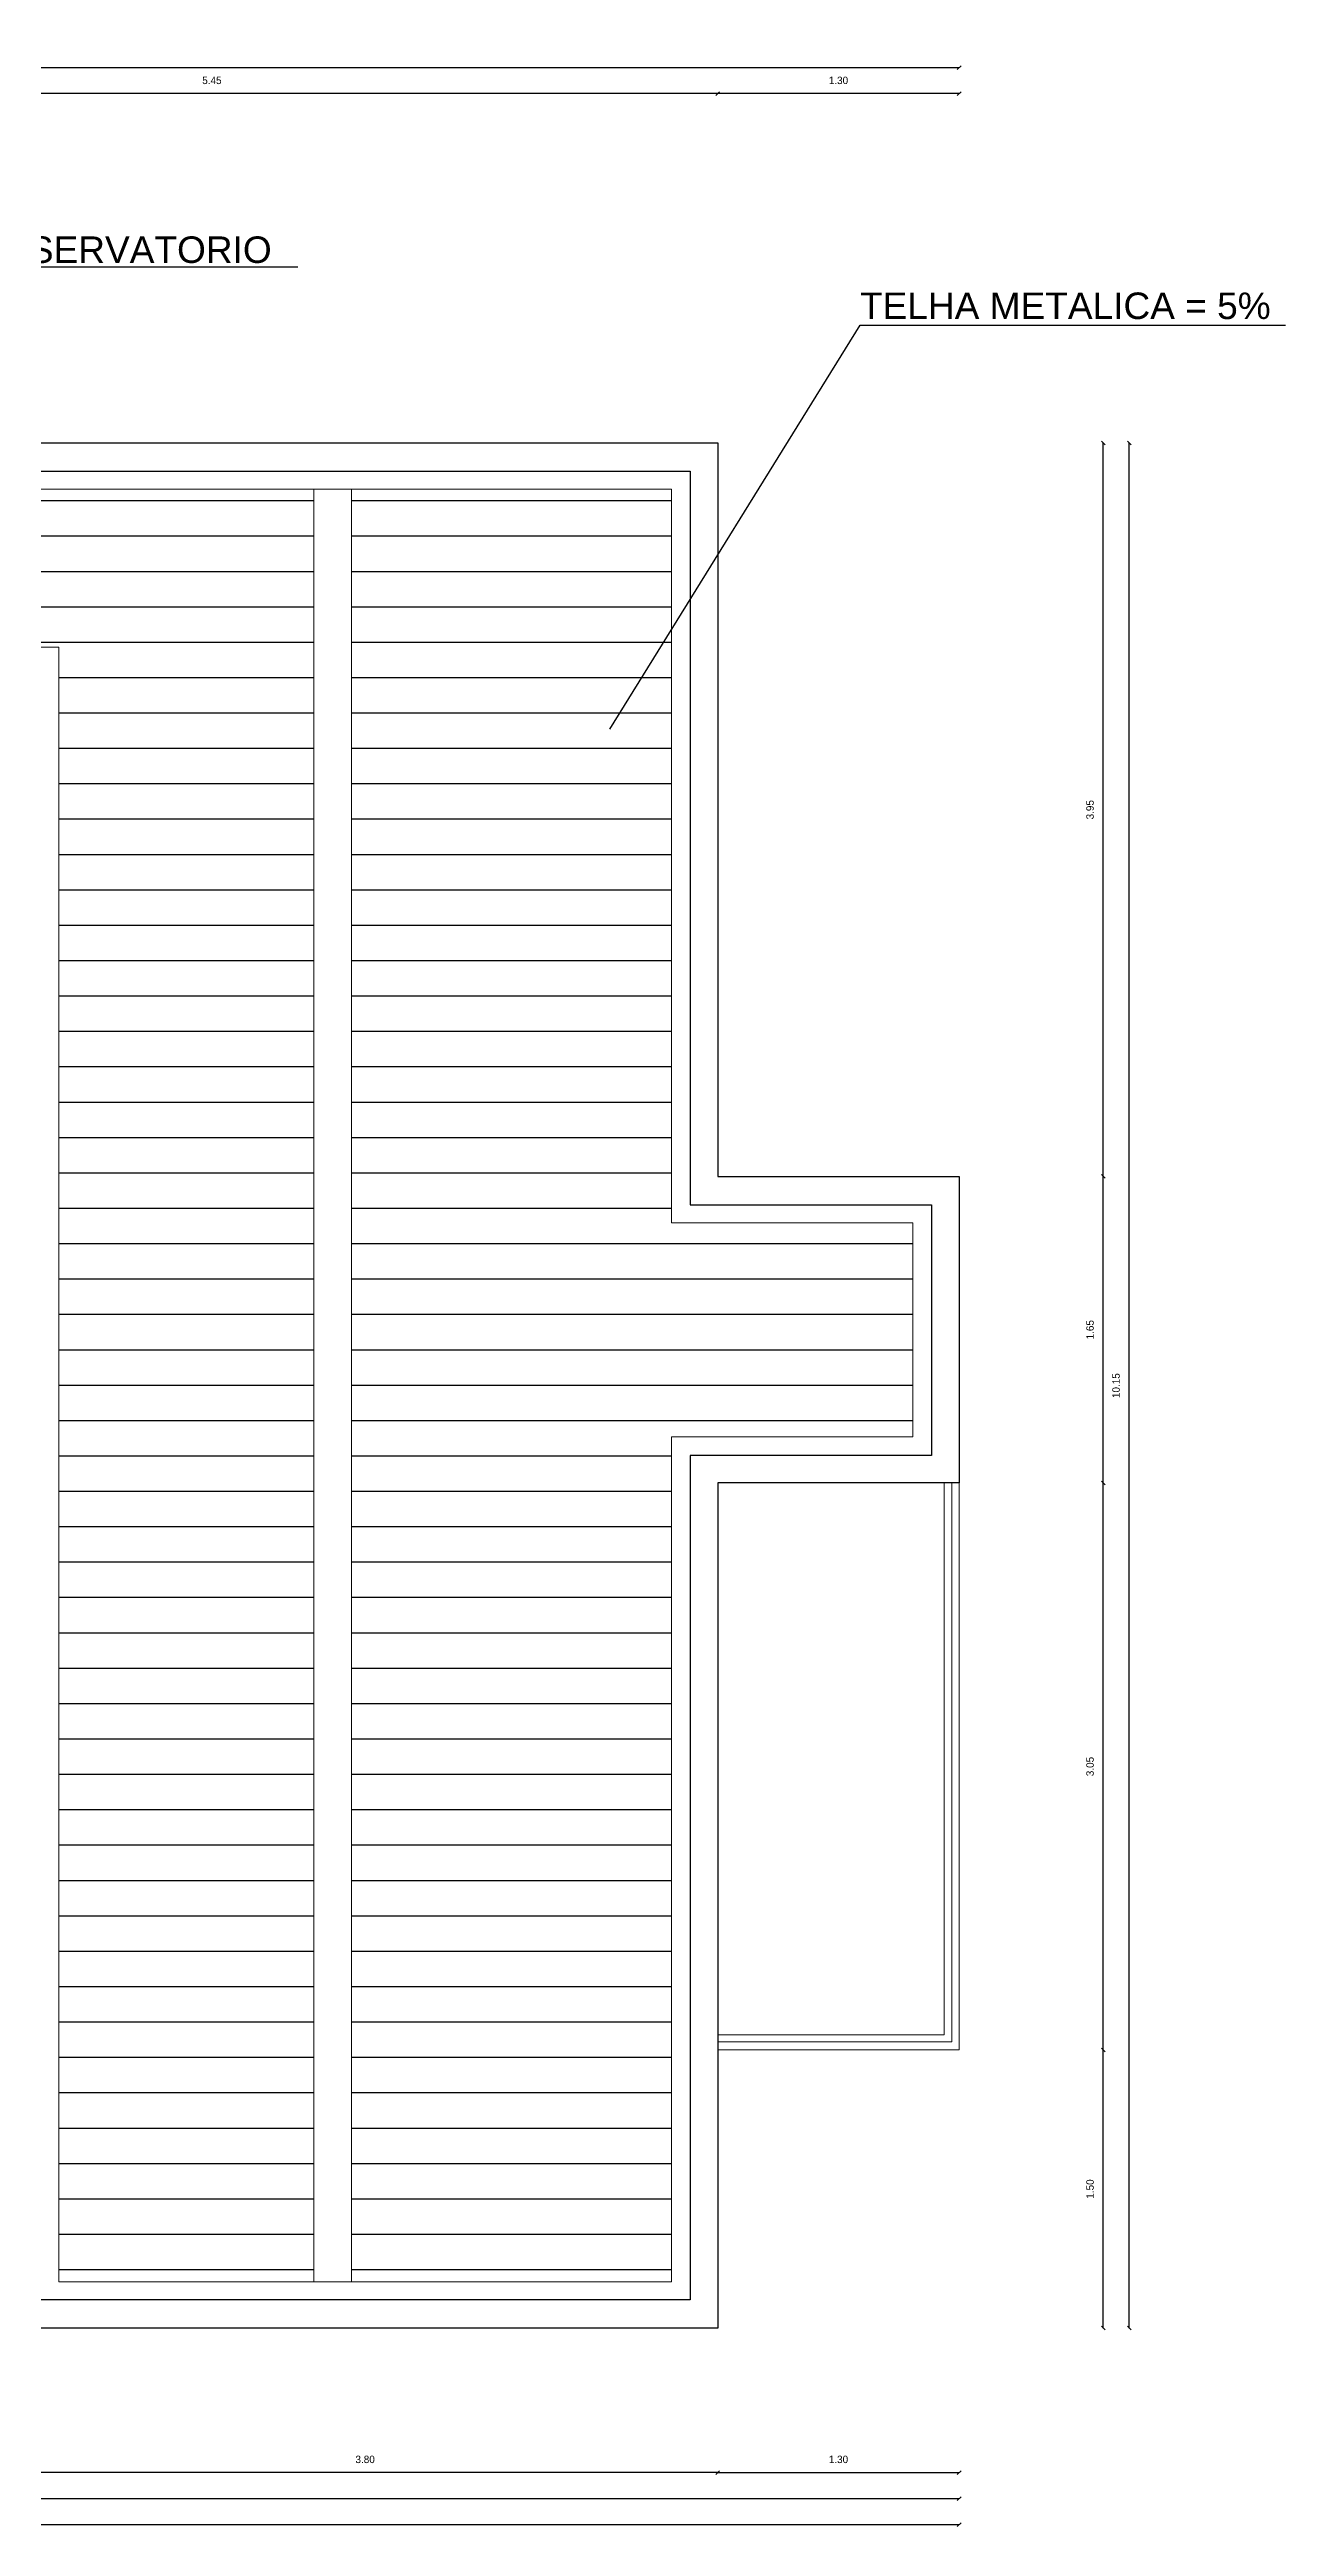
# Model space of a CAD drawing. Header units: metres. Extents: x 6 to 145, y 4 to 18.
# Drawn here: x 138.34 to 144.99, y 4.9 to 18.24 of the extents above; entities that cross this region are included whole.
import ezdxf

# ---------------------------------------------------------------- set-up
doc = ezdxf.new("R2010")
doc.units = ezdxf.units.M
doc.linetypes.add('DASHED2', pattern=[0.375, 0.25, -0.125])
doc.layers.get('0').update_dxf_attribs({"linetype": 'DASHED2'})
for name, color, linetype in [('01', 7, 'Continuous'), ('18-Textos', 7, 'Continuous'), ('ARQ - Cotas', 9, 'Continuous'), ('COTA', 5, 'Continuous')]:
    doc.layers.add(name, color=color, linetype=linetype)
doc.styles.add('ISA', font='stylu.ttf')
doc.styles.get("Standard").update_dxf_attribs({"font": 'arial.ttf'})
doc.dimstyles.new('ANAPAULA25', dxfattribs={"dimscale": 0, "dimtxt": 0.04, "dimasz": 0.02, "dimexe": 0.1, "dimexo": 0.4, "dimgap": 0.05, "dimtad": 1, "dimzin": 4, "dimdsep": 46, "dimtxsty": 'ISA', "dimblk": 'OBLIQUE', "dimcen": 0.03, "dimse1": 1, "dimse2": 1, "dimclrd": 256, "dimclrt": 256, "dimadec": 0, "dimazin": 0, "dimtfac": 1, "dimtmove": 2, "dimatfit": 3, "dimldrblk": 'OPEN30', "dimfxl": 0.1, "dimtolj": 1, "dimtzin": 0, "dimlwd": -1, "dimarcsym": 0})

# ---------------------------------------------------------------- blocks, each defined once
blk = doc.blocks.new('_Oblique')
at = {"color": 0, "linetype": 'ByBlock', "lineweight": -2}
blk.add_line((-0.5, -0.5), (0.5, 0.5), dxfattribs=at)
blk = doc.blocks.new('*D224')
at = {"layer": 'COTA', "ltscale": 1000, "transparency": 16777216}
blk.add_line((141.934, 5.193), (138.137, 5.193), dxfattribs=at)
at = {"layer": 'Defpoints', "color": 0, "ltscale": 1000, "transparency": 16777216}
for p in [(138.137, 5.971), (141.934, 5.971), (138.137, 5.193)]:
    blk.add_point(p, dxfattribs=at)
at = {"layer": 'COTA', "ltscale": 1000, "transparency": 16777216, "xscale": 0.02, "yscale": 0.02, "zscale": 0.02, "rotation": 180}
blk.add_blockref('_Oblique', (138.137, 5.193), dxfattribs=at)
at = {"layer": 'COTA', "ltscale": 1000, "transparency": 16777216, "xscale": 0.02, "yscale": 0.02, "zscale": 0.02}
blk.add_blockref('_Oblique', (141.934, 5.193), dxfattribs=at)
at = {"layer": 'COTA', "ltscale": 1000, "transparency": 16777216, "insert": (140.035, 5.264), "char_height": 0.04, "attachment_point": 5, "style": 'ISA'}
blk.add_mtext('\\A1;3.80', dxfattribs=at)
blk = doc.blocks.new('_Open30')
at = {"layer": 'ARQ - Cotas', "color": 0, "lineweight": -2}
for p, q in [((-1, 0.27), (0, 0)), ((0, 0), (-1, -0.27)), ((0, 0), (-1, 0))]:
    blk.add_line(p, q, dxfattribs=at)
blk = doc.blocks.new('*D225')
at = {"layer": 'COTA', "ltscale": 1000, "transparency": 16777216}
blk.add_line((141.934, 5.193), (143.234, 5.193), dxfattribs=at)
at = {"layer": 'Defpoints', "color": 0, "ltscale": 1000, "transparency": 16777216}
for p in [(141.934, 7.469), (143.234, 7.469), (143.234, 5.193)]:
    blk.add_point(p, dxfattribs=at)
at = {"layer": 'COTA', "ltscale": 1000, "transparency": 16777216, "xscale": 0.02, "yscale": 0.02, "zscale": 0.02, "rotation": 180}
blk.add_blockref('_Oblique', (141.934, 5.193), dxfattribs=at)
at = {"layer": 'COTA', "ltscale": 1000, "transparency": 16777216, "xscale": 0.02, "yscale": 0.02, "zscale": 0.02}
blk.add_blockref('_Oblique', (143.234, 5.193), dxfattribs=at)
at = {"layer": 'COTA', "ltscale": 1000, "transparency": 16777216, "insert": (142.584, 5.264), "char_height": 0.04, "attachment_point": 5, "style": 'ISA'}
blk.add_mtext('\\A1;1.30', dxfattribs=at)
blk = doc.blocks.new('*D227')
at = {"layer": 'COTA', "ltscale": 1000, "transparency": 16777216}
blk.add_line((131.736, 5.053), (143.234, 5.053), dxfattribs=at)
at = {"layer": 'Defpoints', "color": 0, "ltscale": 1000, "transparency": 16777216}
for p in [(131.736, 9.069), (143.234, 9.069), (143.234, 5.053)]:
    blk.add_point(p, dxfattribs=at)
at = {"layer": 'COTA', "ltscale": 1000, "transparency": 16777216, "xscale": 0.02, "yscale": 0.02, "zscale": 0.02, "rotation": 180}
blk.add_blockref('_Oblique', (131.736, 5.053), dxfattribs=at)
at = {"layer": 'COTA', "ltscale": 1000, "transparency": 16777216, "xscale": 0.02, "yscale": 0.02, "zscale": 0.02}
blk.add_blockref('_Oblique', (143.234, 5.053), dxfattribs=at)
at = {"layer": 'COTA', "ltscale": 1000, "transparency": 16777216, "insert": (137.485, 5.124), "char_height": 0.04, "attachment_point": 5, "style": 'ISA'}
blk.add_mtext('\\A1;11.50', dxfattribs=at)
blk = doc.blocks.new('*D228')
at = {"layer": 'COTA', "ltscale": 1000, "transparency": 16777216}
blk.add_line((129.136, 4.913), (143.234, 4.913), dxfattribs=at)
at = {"layer": 'Defpoints', "color": 0, "ltscale": 1000, "transparency": 16777216}
for p in [(129.136, 11.419), (143.234, 11.419), (143.234, 4.913)]:
    blk.add_point(p, dxfattribs=at)
at = {"layer": 'COTA', "ltscale": 1000, "transparency": 16777216, "xscale": 0.02, "yscale": 0.02, "zscale": 0.02, "rotation": 180}
blk.add_blockref('_Oblique', (129.136, 4.913), dxfattribs=at)
at = {"layer": 'COTA', "ltscale": 1000, "transparency": 16777216, "xscale": 0.02, "yscale": 0.02, "zscale": 0.02}
blk.add_blockref('_Oblique', (143.234, 4.913), dxfattribs=at)
at = {"layer": 'COTA', "ltscale": 1000, "transparency": 16777216, "insert": (136.185, 4.984), "char_height": 0.04, "attachment_point": 5, "style": 'ISA'}
blk.add_mtext('\\A1;14.10', dxfattribs=at)
blk = doc.blocks.new('*D229')
at = {"layer": 'COTA', "ltscale": 1000, "transparency": 16777216}
blk.add_line((144.01, 5.971), (144.01, 7.469), dxfattribs=at)
at = {"layer": 'Defpoints', "color": 0, "ltscale": 1000, "transparency": 16777216}
for p in [(141.934, 7.469), (144.01, 7.469), (141.934, 5.971)]:
    blk.add_point(p, dxfattribs=at)
at = {"layer": 'COTA', "ltscale": 1000, "transparency": 16777216, "xscale": 0.02, "yscale": 0.02, "zscale": 0.02}
for p, rotation in [((144.01, 7.469), 90), ((144.01, 5.971), 270)]:
    blk.add_blockref('_Oblique', p, dxfattribs=dict(at, rotation=rotation))
at = {"layer": 'COTA', "ltscale": 1000, "transparency": 16777216, "insert": (143.939, 6.72), "char_height": 0.04, "attachment_point": 5, "rotation": 90, "style": 'ISA'}
blk.add_mtext('\\A1;1.50', dxfattribs=at)
blk = doc.blocks.new('*D230')
at = {"layer": 'COTA', "ltscale": 1000, "transparency": 16777216}
blk.add_line((144.01, 7.469), (144.01, 10.522), dxfattribs=at)
at = {"layer": 'Defpoints', "color": 0, "ltscale": 1000, "transparency": 16777216}
for p in [(143.234, 10.522), (144.01, 10.522), (143.234, 7.469)]:
    blk.add_point(p, dxfattribs=at)
at = {"layer": 'COTA', "ltscale": 1000, "transparency": 16777216, "xscale": 0.02, "yscale": 0.02, "zscale": 0.02}
for p, rotation in [((144.01, 10.522), 90), ((144.01, 7.469), 270)]:
    blk.add_blockref('_Oblique', p, dxfattribs=dict(at, rotation=rotation))
at = {"layer": 'COTA', "ltscale": 1000, "transparency": 16777216, "insert": (143.939, 8.995), "char_height": 0.04, "attachment_point": 5, "rotation": 90, "style": 'ISA'}
blk.add_mtext('\\A1;3.05', dxfattribs=at)
blk = doc.blocks.new('*D231')
at = {"layer": 'COTA', "ltscale": 1000, "transparency": 16777216}
blk.add_line((144.01, 10.522), (144.01, 12.173), dxfattribs=at)
at = {"layer": 'Defpoints', "color": 0, "ltscale": 1000, "transparency": 16777216}
for p in [(143.234, 12.173), (144.01, 12.173), (143.234, 10.522)]:
    blk.add_point(p, dxfattribs=at)
at = {"layer": 'COTA', "ltscale": 1000, "transparency": 16777216, "xscale": 0.02, "yscale": 0.02, "zscale": 0.02}
for p, rotation in [((144.01, 12.173), 90), ((144.01, 10.522), 270)]:
    blk.add_blockref('_Oblique', p, dxfattribs=dict(at, rotation=rotation))
at = {"layer": 'COTA', "ltscale": 1000, "transparency": 16777216, "insert": (143.939, 11.347), "char_height": 0.04, "attachment_point": 5, "rotation": 90, "style": 'ISA'}
blk.add_mtext('\\A1;1.65', dxfattribs=at)
blk = doc.blocks.new('*D232')
at = {"layer": 'COTA', "ltscale": 1000, "transparency": 16777216}
blk.add_line((144.01, 12.173), (144.01, 16.122), dxfattribs=at)
at = {"layer": 'Defpoints', "color": 0, "ltscale": 1000, "transparency": 16777216}
for p in [(141.934, 16.122), (144.01, 16.122), (141.934, 12.173)]:
    blk.add_point(p, dxfattribs=at)
at = {"layer": 'COTA', "ltscale": 1000, "transparency": 16777216, "xscale": 0.02, "yscale": 0.02, "zscale": 0.02}
for p, rotation in [((144.01, 16.122), 90), ((144.01, 12.173), 270)]:
    blk.add_blockref('_Oblique', p, dxfattribs=dict(at, rotation=rotation))
at = {"layer": 'COTA', "ltscale": 1000, "transparency": 16777216, "insert": (143.939, 14.147), "char_height": 0.04, "attachment_point": 5, "rotation": 90, "style": 'ISA'}
blk.add_mtext('\\A1;3.95', dxfattribs=at)
blk = doc.blocks.new('*D233')
at = {"layer": 'COTA', "ltscale": 1000, "transparency": 16777216}
blk.add_line((144.15, 5.971), (144.15, 16.122), dxfattribs=at)
at = {"layer": 'Defpoints', "color": 0, "ltscale": 1000, "transparency": 16777216}
for p in [(141.934, 16.122), (144.15, 16.122), (141.934, 5.971)]:
    blk.add_point(p, dxfattribs=at)
at = {"layer": 'COTA', "ltscale": 1000, "transparency": 16777216, "xscale": 0.02, "yscale": 0.02, "zscale": 0.02}
for p, rotation in [((144.15, 16.122), 90), ((144.15, 5.971), 270)]:
    blk.add_blockref('_Oblique', p, dxfattribs=dict(at, rotation=rotation))
at = {"layer": 'COTA', "ltscale": 1000, "transparency": 16777216, "insert": (144.079, 11.046), "char_height": 0.04, "attachment_point": 5, "rotation": 90, "style": 'ISA'}
blk.add_mtext('\\A1;10.15', dxfattribs=at)
blk = doc.blocks.new('*D234')
at = {"layer": 'COTA', "ltscale": 1000, "transparency": 16777216}
blk.add_line((143.234, 18.003), (141.934, 18.003), dxfattribs=at)
at = {"layer": 'Defpoints', "color": 0, "ltscale": 1000, "transparency": 16777216}
for p in [(141.934, 18.003), (141.934, 12.173), (143.234, 12.173)]:
    blk.add_point(p, dxfattribs=at)
at = {"layer": 'COTA', "ltscale": 1000, "transparency": 16777216, "xscale": 0.02, "yscale": 0.02, "zscale": 0.02, "rotation": 180}
blk.add_blockref('_Oblique', (141.934, 18.003), dxfattribs=at)
at = {"layer": 'COTA', "ltscale": 1000, "transparency": 16777216, "xscale": 0.02, "yscale": 0.02, "zscale": 0.02}
blk.add_blockref('_Oblique', (143.234, 18.003), dxfattribs=at)
at = {"layer": 'COTA', "ltscale": 1000, "transparency": 16777216, "insert": (142.584, 18.074), "char_height": 0.04, "attachment_point": 5, "style": 'ISA'}
blk.add_mtext('\\A1;1.30', dxfattribs=at)
blk = doc.blocks.new('*D235')
at = {"layer": 'COTA', "ltscale": 1000, "transparency": 16777216}
blk.add_line((141.934, 18.003), (136.486, 18.003), dxfattribs=at)
at = {"layer": 'Defpoints', "color": 0, "ltscale": 1000, "transparency": 16777216}
for p in [(136.486, 18.003), (136.486, 16.122), (141.934, 16.122)]:
    blk.add_point(p, dxfattribs=at)
at = {"layer": 'COTA', "ltscale": 1000, "transparency": 16777216, "xscale": 0.02, "yscale": 0.02, "zscale": 0.02, "rotation": 180}
blk.add_blockref('_Oblique', (136.486, 18.003), dxfattribs=at)
at = {"layer": 'COTA', "ltscale": 1000, "transparency": 16777216, "xscale": 0.02, "yscale": 0.02, "zscale": 0.02}
blk.add_blockref('_Oblique', (141.934, 18.003), dxfattribs=at)
at = {"layer": 'COTA', "ltscale": 1000, "transparency": 16777216, "insert": (139.21, 18.074), "char_height": 0.04, "attachment_point": 5, "style": 'ISA'}
blk.add_mtext('\\A1;5.45', dxfattribs=at)
blk = doc.blocks.new('*D238')
at = {"layer": 'COTA', "ltscale": 1000, "transparency": 16777216}
blk.add_line((129.136, 18.143), (143.234, 18.143), dxfattribs=at)
at = {"layer": 'Defpoints', "color": 0, "ltscale": 1000, "transparency": 16777216}
for p in [(143.234, 18.143), (129.136, 11.419), (143.234, 11.419)]:
    blk.add_point(p, dxfattribs=at)
at = {"layer": 'COTA', "ltscale": 1000, "transparency": 16777216, "xscale": 0.02, "yscale": 0.02, "zscale": 0.02, "rotation": 180}
blk.add_blockref('_Oblique', (129.136, 18.143), dxfattribs=at)
at = {"layer": 'COTA', "ltscale": 1000, "transparency": 16777216, "xscale": 0.02, "yscale": 0.02, "zscale": 0.02}
blk.add_blockref('_Oblique', (143.234, 18.143), dxfattribs=at)
at = {"layer": 'COTA', "ltscale": 1000, "transparency": 16777216, "insert": (136.185, 18.214), "char_height": 0.04, "attachment_point": 5, "style": 'ISA'}
blk.add_mtext('\\A1;14.10', dxfattribs=at)

msp = doc.modelspace()

# ---------------------------------------------------------------- hatches: boundary and pattern name
at = {"ltscale": 1000}
h = msp.add_hatch(dxfattribs=at)
h.set_pattern_fill('ANSI31', color=8, scale=0.06, angle=135)
h.paths.add_polyline_path([(134.208, 14.67), (130.584, 14.67), (130.584, 11.669), (131.985, 11.669), (131.985, 9.319), (134.208, 9.319)])
h.paths.add_polyline_path([(138.035, 13.121), (134.885, 13.121), (134.885, 14.67), (134.411, 14.67), (134.411, 9.319), (138.035, 9.319)])
h.paths.add_polyline_path([(139.758, 15.873), (136.735, 15.873), (136.735, 15.022), (138.386, 15.022), (138.386, 6.22), (139.758, 6.22)])
h.paths.add_polyline_path([(141.684, 15.873), (139.961, 15.873), (139.961, 6.22), (141.684, 6.22), (141.684, 10.771), (142.984, 10.771), (142.984, 11.923), (141.684, 11.923)])

# ---------------------------------------------------------------- linework, layer by layer
for p, q in [((137.89, 17.071), (139.673, 17.071)), ((141.352, 14.581), (142.7, 16.757)), ((142.7, 16.757), (144.991, 16.757))]:
    msp.add_line(p, q, dxfattribs=at)
at = {"layer": '01', "lineweight": 30}
for p, q in [((136.486, 16.122), (141.934, 16.122)), ((141.934, 16.122), (141.934, 12.173)), ((136.634, 15.97), (141.786, 15.97)), ((141.786, 15.97), (141.786, 12.02)), ((141.934, 12.173), (143.234, 12.173)), ((143.234, 12.173), (143.234, 10.522)), ((141.786, 12.02), (143.085, 12.02)), ((143.085, 12.02), (143.085, 10.67)), ((143.085, 10.67), (141.786, 10.67)), ((141.786, 10.67), (141.786, 6.123)), ((143.234, 10.522), (141.934, 10.522)), ((141.934, 10.522), (141.934, 5.971)), ((141.786, 6.123), (138.285, 6.123)), ((141.934, 5.971), (138.137, 5.971))]:
    msp.add_line(p, q, dxfattribs=at)
at = {"layer": '01', "lineweight": 18}
for p, q in [((136.735, 15.873), (141.684, 15.873)), ((139.758, 6.22), (139.758, 15.873)), ((139.961, 6.22), (139.961, 15.873)), ((141.684, 15.873), (141.684, 11.923)), ((138.386, 15.022), (136.735, 15.022)), ((138.386, 6.22), (138.386, 15.022)), ((141.684, 11.923), (142.984, 11.923)), ((142.984, 11.923), (142.984, 10.771)), ((142.984, 10.771), (141.684, 10.771)), ((141.684, 10.771), (141.684, 6.22)), ((141.684, 6.22), (138.386, 6.22))]:
    msp.add_line(p, q, dxfattribs=at)
at = {"layer": '01', "lineweight": 9}
for p, q in [((143.153, 10.522), (143.153, 7.55)), ((143.195, 10.522), (143.195, 7.512)), ((143.234, 10.522), (143.234, 7.469)), ((143.153, 7.55), (141.934, 7.55)), ((143.195, 7.512), (141.934, 7.512)), ((143.234, 7.469), (141.934, 7.469))]:
    msp.add_line(p, q, dxfattribs=at)

# ---------------------------------------------------------------- texts
at = {"layer": '18-Textos', "color": 0, "ltscale": 1000, "char_height": 0.1428, "attachment_point": 1}
for s, insert in [('\\pxql;RESERVATORIO', (137.947, 17.234)), ('\\pxql;TELHA METALICA = 5%', (142.7, 16.932))]:
    msp.add_mtext_dynamic_manual_height_columns(s, width=4.16165, gutter_width=12.5, heights=[0.137], dxfattribs=dict(at, insert=insert))

# ---------------------------------------------------------------- dimensions: what is measured, and where the dimension line sits
at = {"layer": 'COTA', "ltscale": 1000}
for base, p1, p2, picture, middle in [((143.234, 18.143), (129.136, 11.419), (143.234, 11.419), '*D238', (136.185, 18.214)), ((136.486, 18.003), (141.934, 16.122), (136.486, 16.122), '*D235', (139.21, 18.074)), ((141.934, 18.003), (143.234, 12.173), (141.934, 12.173), '*D234', (142.584, 18.074)), ((143.234, 4.913), (129.136, 11.419), (143.234, 11.419), '*D228', (136.185, 4.984)), ((143.234, 5.053), (131.736, 9.069), (143.234, 9.069), '*D227', (137.485, 5.124)), ((143.234, 5.193), (141.934, 7.469), (143.234, 7.469), '*D225', (142.584, 5.264)), ((138.137, 5.193), (141.934, 5.971), (138.137, 5.971), '*D224', (140.035, 5.264))]:
    dim = msp.add_linear_dim(base=base, p1=p1, p2=p2, dimstyle='ANAPAULA25', override={"dimscale": 1}, dxfattribs=at)
    dim.commit()
    dim.dimension.update_dxf_attribs({"geometry": picture, "text_midpoint": middle})
for base, p1, p2, picture, middle in [((144.01, 16.122), (141.934, 12.173), (141.934, 16.122), '*D232', (143.939, 14.147)), ((144.15, 16.122), (141.934, 5.971), (141.934, 16.122), '*D233', (144.079, 11.046)), ((144.01, 12.173), (143.234, 10.522), (143.234, 12.173), '*D231', (143.939, 11.347)), ((144.01, 10.522), (143.234, 7.469), (143.234, 10.522), '*D230', (143.939, 8.995)), ((144.01, 7.469), (141.934, 5.971), (141.934, 7.469), '*D229', (143.939, 6.72))]:
    dim = msp.add_linear_dim(base=base, p1=p1, p2=p2, angle=90, dimstyle='ANAPAULA25', override={"dimscale": 1}, dxfattribs=at)
    dim.commit()
    dim.dimension.update_dxf_attribs({"geometry": picture, "text_midpoint": middle})

doc.saveas('drawing.dxf')
